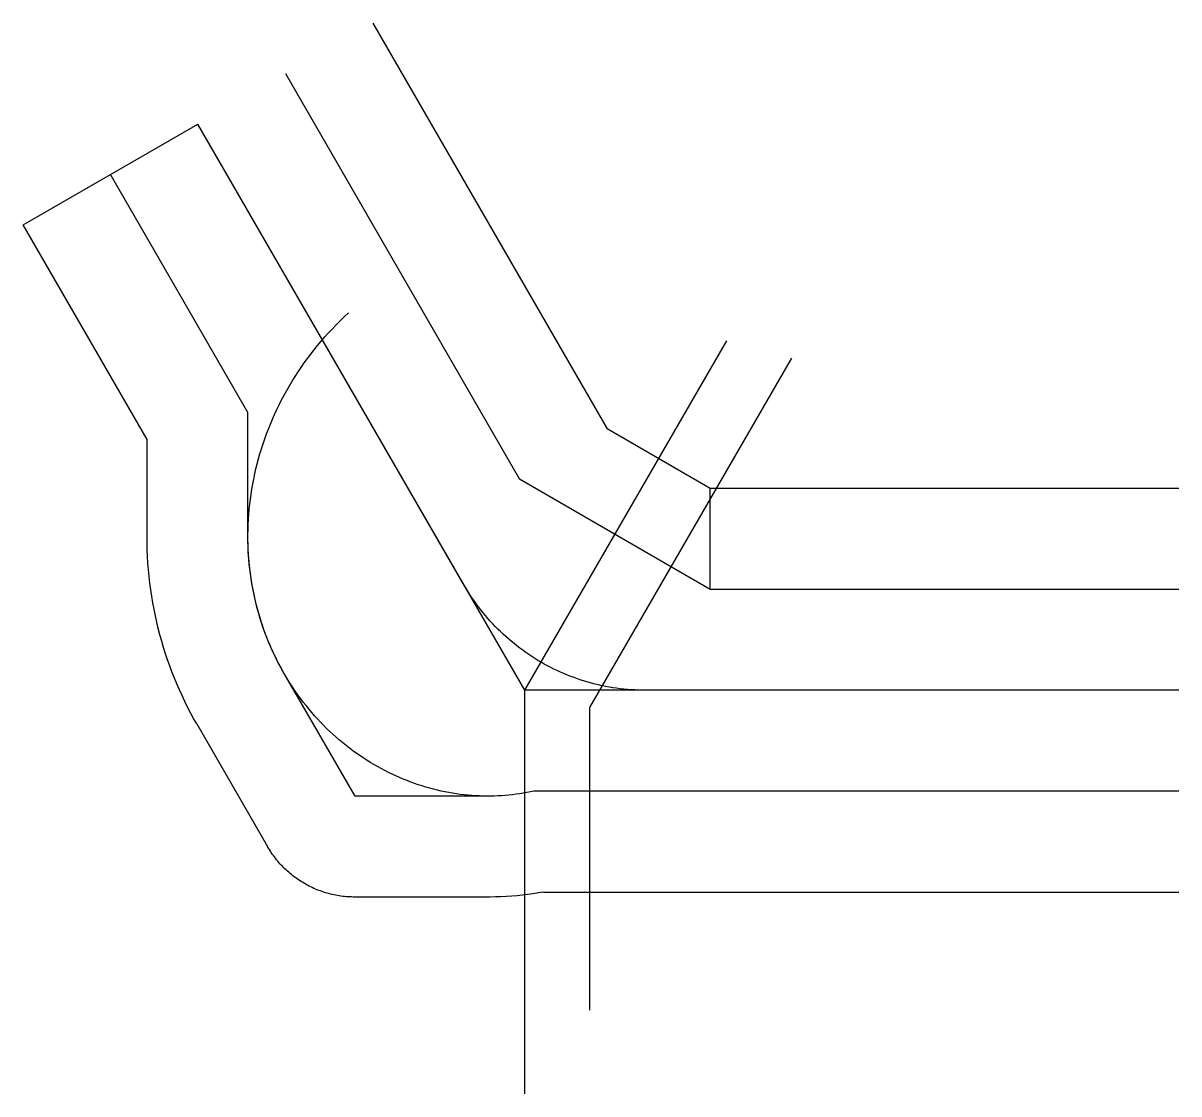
# Model space of a CAD drawing. Header units: metres. Extents: x -11510 to 15000, y -9260 to 15305.
import ezdxf

# ---------------------------------------------------------------- set-up
doc = ezdxf.new("R2010")
doc.units = ezdxf.units.M

msp = doc.modelspace()

# ---------------------------------------------------------------- linework, layer by layer
at = {"color": 1}
for p, q in [((-3490, 15305), (1884, 5998)), ((-5495, 14148), (-121, 4840)), ((-11510, 10675), (-7500, 12990)), ((0, 0), (-7500, 12990)), ((-6353, 6373), (-9505, 11833)), ((-8668, 5753), (-11510, 10675)), ((-6353, 3531), (-6353, 6373)), ((4252, 4630), (1884, 5998)), ((-8668, 3531), (-8668, 5753)), ((4252, 2315), (-121, 4840)), ((15000, 4630), (4252, 4630)), ((4252, 2315), (4252, 4630)), ((15000, 2315), (4252, 2315)), ((-3897, -2430), (-5523, 385)), ((15000, 0), (0, 0)), ((-7528, -772), (-5902, -3587)), ((15000, -2315), (205, -2315)), ((-842, -2430), (-3897, -2430)), ((-842, -4745), (-3897, -4745)), ((435, -4630), (15000, -4630))]:
    msp.add_line(p, q, dxfattribs=at)
for points in [[(15000, 0), (2770, 0), (2686, 1), (2603, 3), (2519, 7), (2436, 12), (2352, 18), (2269, 26), (2185, 36), (2102, 47), (2020, 59), (1937, 73), (1855, 88), (1773, 105), (1691, 123), (1609, 143), (1528, 163), (1448, 186), (1367, 210), (1288, 235), (1208, 261), (1129, 289), (1051, 319), (973, 349), (895, 381), (819, 415), (742, 450), (667, 486), (592, 523), (518, 562), (444, 602), (371, 643), (299, 685), (228, 729), (157, 774), (87, 820), (18, 868), (-50, 916), (-117, 966), (-184, 1017), (-249, 1069), (-314, 1123), (-378, 1177), (-440, 1232), (-502, 1289), (-563, 1347), (-623, 1405), (-681, 1465), (-739, 1526), (-796, 1588), (-851, 1650), (-905, 1714), (-959, 1779), (-1011, 1844), (-1062, 1911), (-1112, 1978), (-1160, 2046), (-1208, 2115), (-1254, 2185), (-1299, 2256), (-1343, 2327), (-1385, 2399), (-1385, 2399), (-7500, 12990)], [(205, -2315), (125, -2332), (45, -2348), (-37, -2362), (-118, -2376), (-201, -2387), (-283, -2398), (-367, -2407), (-451, -2414), (-535, -2420), (-619, -2425), (-704, -2428), (-790, -2429), (-876, -2430), (-962, -2428), (-1048, -2425), (-1134, -2421), (-1221, -2415), (-1308, -2408), (-1395, -2399), (-1483, -2388), (-1570, -2376), (-1658, -2362), (-1745, -2347), (-1833, -2330), (-1920, -2312), (-2008, -2292), (-2096, -2270), (-2183, -2247), (-2270, -2222), (-2358, -2195), (-2445, -2167), (-2531, -2138), (-2618, -2106), (-2704, -2073), (-2790, -2039), (-2876, -2003), (-2961, -1965), (-3046, -1925), (-3131, -1884), (-3215, -1842), (-3299, -1797), (-3382, -1751), (-3465, -1704), (-3547, -1655), (-3628, -1604), (-3709, -1552), (-3789, -1498), (-3868, -1443), (-3947, -1386), (-4025, -1327), (-4102, -1267), (-4179, -1205), (-4254, -1142), (-4329, -1078), (-4403, -1011), (-4476, -944), (-4548, -875), (-4618, -804), (-4688, -732), (-4757, -658), (-4825, -583), (-4891, -507), (-4957, -429), (-5021, -350), (-5084, -270), (-5146, -188), (-5207, -105), (-5266, -20), (-5324, 66), (-5381, 153), (-5437, 241), (-5491, 330), (-5543, 421), (-5594, 513), (-5644, 606), (-5692, 700), (-5739, 795), (-5784, 892), (-5828, 989), (-5870, 1088), (-5910, 1187), (-5949, 1288), (-5986, 1389), (-6022, 1492), (-6055, 1595), (-6087, 1699), (-6118, 1804), (-6146, 1910), (-6173, 2017), (-6198, 2124), (-6221, 2232), (-6243, 2341), (-6262, 2451), (-6280, 2561), (-6296, 2671), (-6310, 2783), (-6322, 2895), (-6332, 3007), (-6340, 3120), (-6346, 3233), (-6350, 3347), (-6352, 3461), (-6352, 3575), (-6351, 3690), (-6347, 3805), (-6341, 3920), (-6333, 4036), (-6323, 4151), (-6311, 4267), (-6297, 4383), (-6281, 4499), (-6263, 4615), (-6243, 4731), (-6221, 4846), (-6196, 4962), (-6170, 5078), (-6141, 5193), (-6111, 5308), (-6078, 5423), (-6043, 5538), (-6006, 5652), (-5967, 5766), (-5926, 5880), (-5883, 5993), (-5838, 6106), (-5790, 6218), (-5741, 6330), (-5689, 6441), (-5636, 6551), (-5580, 6661), (-5522, 6770), (-5463, 6878), (-5401, 6985), (-5337, 7092), (-5271, 7198), (-5203, 7303), (-5133, 7407), (-5062, 7510), (-4988, 7612), (-4912, 7713), (-4834, 7813), (-4755, 7911), (-4673, 8009), (-4590, 8105), (-4504, 8201), (-4417, 8294), (-4328, 8387), (-4237, 8478), (-4144, 8568), (-4050, 8657), (-4050, 8657)], [(0, -9260), (0, 0), (4630, 8019)], [(6112, 7622), (1482, -397), (1482, -7342)], [(-7528, -772), (-7599, -646), (-7669, -517), (-7736, -388), (-7802, -257), (-7865, -124), (-7926, 9), (-7984, 145), (-8041, 281), (-8095, 419), (-8147, 558), (-8197, 698), (-8244, 839), (-8289, 981), (-8331, 1125), (-8372, 1269), (-8409, 1415), (-8444, 1561), (-8477, 1708), (-8507, 1857), (-8535, 2006), (-8560, 2155), (-8582, 2306), (-8602, 2457), (-8619, 2609), (-8634, 2761), (-8646, 2914), (-8656, 3068), (-8662, 3221), (-8666, 3376), (-8668, 3531)], [(-5523, 385), (-5575, 477), (-5625, 569), (-5674, 663), (-5721, 758), (-5767, 854), (-5811, 951), (-5854, 1049), (-5895, 1148), (-5934, 1248), (-5972, 1349), (-6008, 1451), (-6042, 1554), (-6075, 1658), (-6106, 1763), (-6135, 1868), (-6163, 1975), (-6189, 2082), (-6213, 2190), (-6235, 2298), (-6255, 2408), (-6273, 2517), (-6290, 2628), (-6304, 2739), (-6317, 2851), (-6328, 2963), (-6337, 3076), (-6344, 3189), (-6349, 3302), (-6352, 3416), (-6353, 3531)], [(205, -2315), (125, -2332), (45, -2348), (-37, -2362), (-118, -2376), (-201, -2387), (-283, -2398), (-367, -2407), (-451, -2414), (-535, -2420), (-619, -2425), (-704, -2428), (-790, -2429), (-842, -2430)], [(-3897, -4745), (-3938, -4744), (-3978, -4743), (-4019, -4742), (-4059, -4739), (-4099, -4736), (-4139, -4732), (-4180, -4728), (-4220, -4722), (-4260, -4716), (-4299, -4710), (-4339, -4702), (-4379, -4694), (-4418, -4685), (-4458, -4676), (-4497, -4666), (-4536, -4655), (-4574, -4644), (-4613, -4631), (-4651, -4619), (-4689, -4605), (-4727, -4591), (-4765, -4576), (-4802, -4561), (-4839, -4545), (-4876, -4528), (-4912, -4510), (-4948, -4492), (-4984, -4474), (-5020, -4455), (-5055, -4435), (-5090, -4414), (-5124, -4393), (-5158, -4371), (-5192, -4349), (-5225, -4326), (-5258, -4303), (-5291, -4279), (-5323, -4254), (-5354, -4229), (-5386, -4203), (-5416, -4177), (-5447, -4150), (-5476, -4123), (-5506, -4095), (-5534, -4067), (-5563, -4038), (-5591, -4009), (-5618, -3979), (-5645, -3949), (-5671, -3918), (-5697, -3887), (-5722, -3855), (-5746, -3823), (-5770, -3790), (-5794, -3758), (-5817, -3724), (-5839, -3691), (-5861, -3657), (-5882, -3622), (-5902, -3587)], [(435, -4630), (314, -4651), (192, -4670), (70, -4687), (-53, -4701), (-177, -4714), (-301, -4724), (-426, -4733), (-551, -4739), (-676, -4743), (-802, -4745), (-842, -4745)]]:
    msp.add_lwpolyline(points, dxfattribs=at)

doc.saveas('drawing.dxf')
